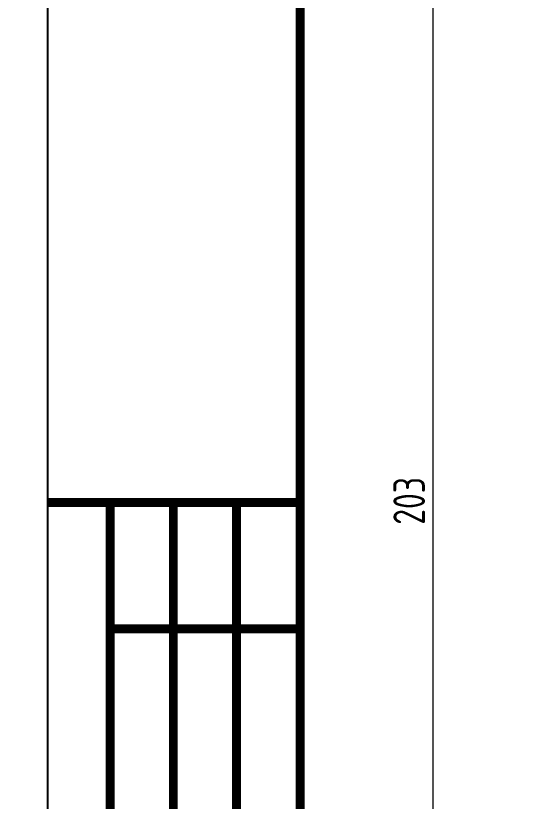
# Model space of a CAD drawing. Header units: millimetres. Extents: x 1414 to 7445, y -6250 to 7681.
# Drawn here: x 2371.2 to 2411.7, y -6001.8 to -5939.6 of the extents above; entities that cross this region are included whole.
import ezdxf

# ---------------------------------------------------------------- set-up
doc = ezdxf.new("R2010")
doc.units = ezdxf.units.MM
doc.layers.get('DEFPOINTS').update_dxf_attribs({"lineweight": 0})
for name, color, linetype in [('FORMAT', 7, 'Continuous'), ('Рамка', 7, 'Continuous'), ('Схемы и шкафы', 7, 'Continuous')]:
    doc.layers.add(name, color=color, linetype=linetype)
doc.styles.get("Standard").update_dxf_attribs({"font": 'romans.shx', "width": 0.7, "height": 2.5})
doc.dimstyles.new('ISO-25', dxfattribs={"dimtxt": 2.5, "dimasz": 2.5, "dimexe": 1.25, "dimexo": 0.625, "dimtad": 1, "dimtxsty": 'Standard', "dimcen": 2.5, "dimadec": 0, "dimazin": 0, "dimtfac": 1, "dimtmove": 0, "dimatfit": 3, "dimfxl": 0, "dimarcsym": 0})

# ---------------------------------------------------------------- blocks, each defined once
blk = doc.blocks.new('A$C420369D8')
at = {"layer": 'FORMAT', "linetype": 'Continuous', "ltscale": 10, "const_width": 70}
for points in [[(0, 14500), (-2000, 14500)], [(-1500, 14500), (-1500, 14500), (-1500, 8000)], [(-1000, 14500), (-1000, 14500), (-1000, 8000)], [(-500, 14500), (-500, 14500), (-500, 8000)], [(0, 13500), (0, 13500), (-1505.9, 13500)]]:
    blk.add_lwpolyline(points, dxfattribs=at)
blk = doc.blocks.new('*D78')
at = {"color": 0, "lineweight": -2, "transparency": 16777216}
for p, q in [((8.592, 214), (-0.625, 214)), ((0.625, 211.5), (0.625, 13.5)), ((8.592, 11), (-0.625, 11))]:
    blk.add_line(p, q, dxfattribs=at)
at = {"color": 0, "transparency": 16777216}
for points in [[(0.208, 211.5), (1.042, 211.5), (0.625, 214)], [(0.208, 13.5), (1.042, 13.5), (0.625, 11)]]:
    blk.add_solid(points, dxfattribs=at)
at = {"layer": 'DEFPOINTS', "color": 0, "transparency": 16777216}
for p in [(9.217, 214), (0.625, 11), (9.217, 11)]:
    blk.add_point(p, dxfattribs=at)
at = {"color": 0, "lineweight": 0, "transparency": 16777216, "insert": (-1.25, 112.5), "char_height": 2.5, "attachment_point": 5, "rotation": 90}
blk.add_mtext('203', dxfattribs=at)
blk = doc.blocks.new('A$C0D7F3277')
at = {"color": 0, "lineweight": 0}
dim = blk.add_linear_dim(base=(0.625, 11), p1=(9.217, 214), p2=(9.217, 11), angle=90, dimstyle='ISO-25', dxfattribs=at)
dim.commit()
dim.dimension.update_dxf_attribs({"geometry": '*D78', "text_midpoint": (-1.25, 112.5)})
blk = doc.blocks.new('*U77')
at = {"color": 0, "lineweight": 0}
blk.add_blockref('A$C0D7F3277', (1.386, 10.603), dxfattribs=at)

msp = doc.modelspace()

# ---------------------------------------------------------------- linework, layer by layer
at = {"layer": 'DEFPOINTS', "color": 7, "ltscale": 10}
msp.add_lwpolyline([(2163.682, -6128.285), (2373.682, -6128.285), (2373.682, -5831.285), (2163.682, -5831.285)], close=True, dxfattribs=at)
at = {"layer": 'FORMAT', "ltscale": 10, "const_width": 0.7}
msp.add_lwpolyline([(2393.682, -6123.205), (2578.682, -6123.205), (2578.682, -5836.205), (2393.682, -5836.205)], close=True, dxfattribs=at)
at = {"layer": 'Рамка', "color": 7, "ltscale": 10}
msp.add_lwpolyline([(2373.682, -6128.205), (2583.682, -6128.205), (2583.682, -5831.205), (2373.682, -5831.205)], close=True, dxfattribs=at)

# ---------------------------------------------------------------- block references
at = {"xscale": 0.01000000000021828, "yscale": 0.01000000000021828, "zscale": 0.01000000000021828}
msp.add_blockref('A$C420369D8', (2393.644, -6123.134), dxfattribs=at)
at = {"layer": 'Схемы и шкафы', "color": 0, "lineweight": 20, "ltscale": 100}
msp.add_blockref('*U77', (2402.17, -6101.114), dxfattribs=at)

doc.saveas('drawing.dxf')
